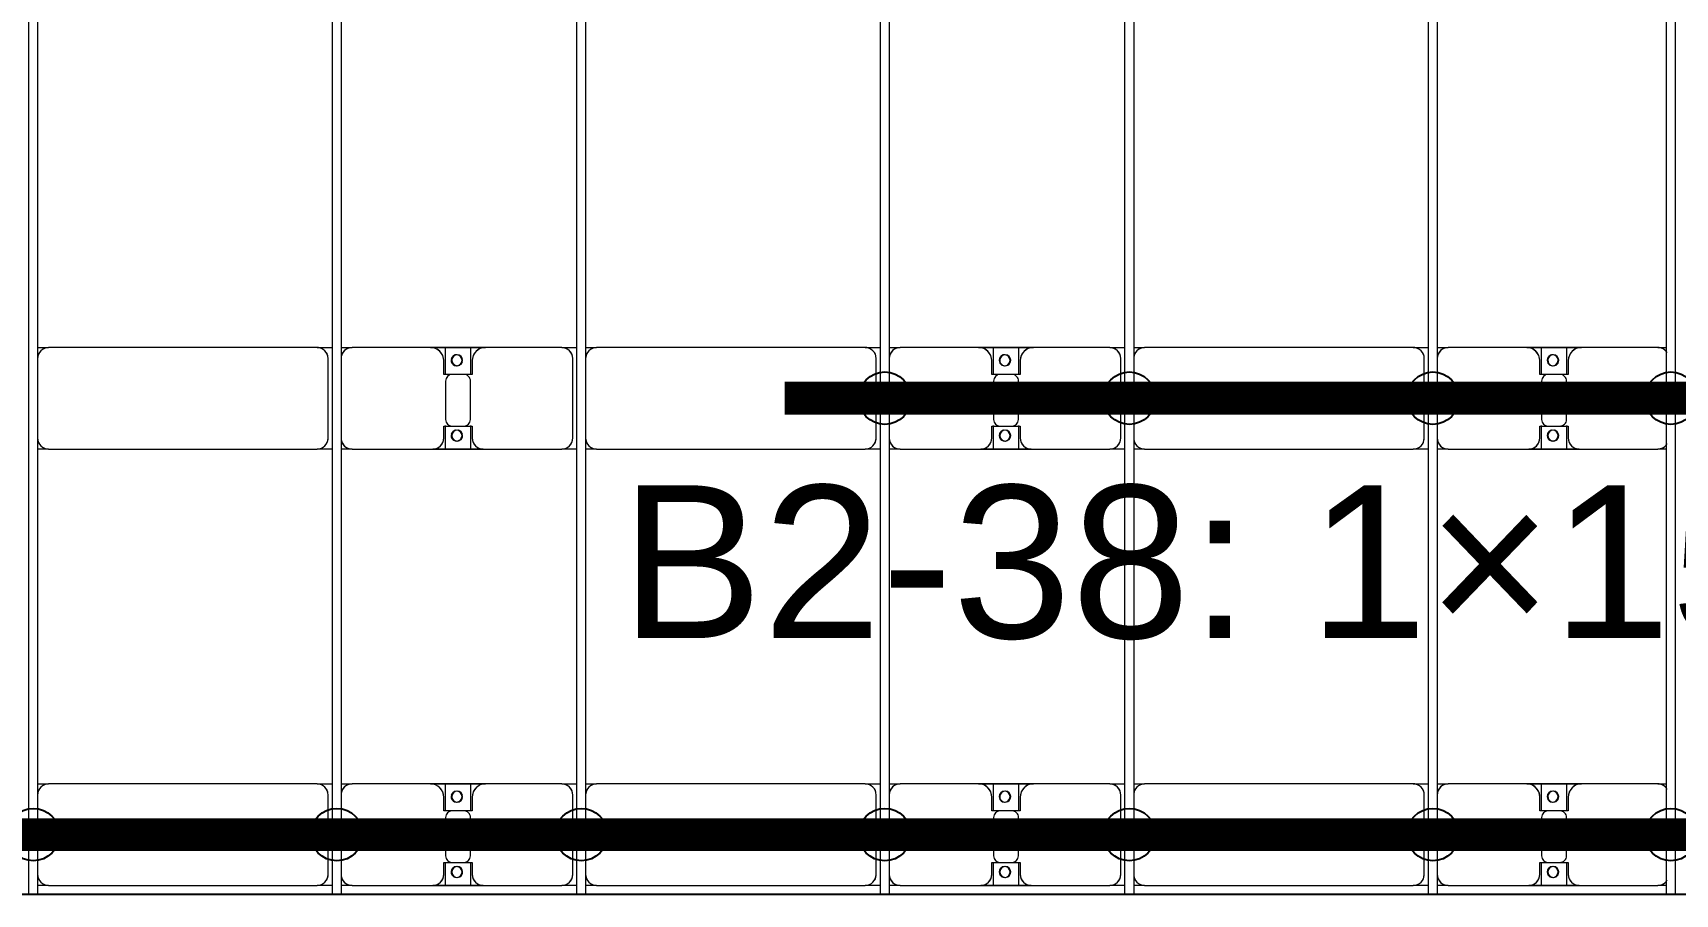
# Model space of a CAD drawing. Header units: millimetres. Extents: x -248177 to 167033, y 156986 to 268923.
# Drawn here: x -239125 to -231603, y 228459 to 232405 of the extents above; entities that cross this region are included whole.
import ezdxf

# ---------------------------------------------------------------- set-up
doc = ezdxf.new("R2010")
doc.units = ezdxf.units.MM
for name, color, linetype, lineweight in [('A-DETL-MBND', 5, 'Continuous', 9), ('A-GENM', 13, 'Continuous', 9), ('S-BEAM', 12, 'Continuous', 9)]:
    doc.layers.add(name, color=color, linetype=linetype, lineweight=lineweight)
doc.layers.add('GC-GHI CHU', color=2, linetype='Continuous')
doc.layers.add('GC-HOP 40x60 GIA CUONG', color=1, linetype='Continuous')
doc.styles.add('GC_VN', font='arial.ttf')

# ---------------------------------------------------------------- blocks, each defined once
blk = doc.blocks.new('Dai phao do pin - DẢI PHAO ĐỠ PIN-V34-BỐ TRÍ KHUNG KẾT CẤU BÈ PIN 02')
at = {"layer": 'A-DETL-MBND', "color": 8}
for p, q in [((-670.3, 241.6), (-620.3, 241.6)), ((-670.3, 241.6), (-620.3, 241.6)), ((610.3, 241.6), (-620.3, 241.6)), ((610.3, 241.6), (679.7, 241.6)), ((610.3, 241.6), (679.7, 241.6)), ((719.7, 241.6), (769.7, 241.6)), ((719.7, 241.6), (769.7, 241.6)), ((1129.7, 241.6), (769.7, 241.6)), ((1129.7, 241.6), (1312.2, 241.6)), ((1312.2, 241.6), (1129.7, 241.6)), ((1197.8, 241.6), (1380.3, 241.6)), ((1197.8, 116.2), (1197.8, 241.6)), ((1380.3, 241.6), (1197.8, 241.6)), ((1312.2, 241.6), (1312.2, 116.2)), ((1730.3, 241.6), (1380.3, 241.6)), ((1730.3, 241.6), (1799.7, 241.6)), ((1730.3, 241.6), (1799.7, 241.6)), ((1839.7, 241.6), (1889.7, 241.6)), ((1839.7, 241.6), (1889.7, 241.6)), ((3120.3, 241.6), (1889.7, 241.6)), ((3120.3, 241.6), (3189.7, 241.6)), ((3120.3, 241.6), (3189.7, 241.6)), ((3229.7, 241.6), (3279.7, 241.6)), ((3229.7, 241.6), (3279.7, 241.6)), ((3639.7, 241.6), (3279.7, 241.6)), ((3639.7, 241.6), (3822.2, 241.6)), ((3822.2, 241.6), (3639.7, 241.6)), ((3707.8, 241.6), (3890.3, 241.6)), ((3707.8, 116.2), (3707.8, 241.6)), ((3890.3, 241.6), (3707.8, 241.6)), ((3822.2, 241.6), (3822.2, 116.2)), ((4240.3, 241.6), (3890.3, 241.6)), ((4240.3, 241.6), (4309.7, 241.6)), ((4240.3, 241.6), (4309.7, 241.6)), ((4349.7, 241.6), (4399.7, 241.6)), ((4349.7, 241.6), (4399.7, 241.6)), ((5630.3, 241.6), (4399.7, 241.6)), ((5630.3, 241.6), (5699.7, 241.6)), ((5630.3, 241.6), (5699.7, 241.6)), ((5739.7, 241.6), (5789.7, 241.6)), ((5739.7, 241.6), (5789.7, 241.6)), ((6149.7, 241.6), (5789.7, 241.6)), ((6149.7, 241.6), (6332.2, 241.6)), ((6332.2, 241.6), (6149.7, 241.6)), ((6217.8, 241.6), (6400.3, 241.6)), ((6217.8, 116.2), (6217.8, 241.6)), ((6400.3, 241.6), (6217.8, 241.6)), ((6332.2, 241.6), (6332.2, 116.2)), ((6750.3, 241.6), (6400.3, 241.6)), ((6750.3, 241.6), (6789.7, 241.6)), ((6750.3, 241.6), (6789.7, 241.6)), ((660.3, -173.4), (660.3, 191.6)), ((1189.7, 118.2), (1189.7, 181.6)), ((1320.3, 181.6), (1320.3, 118.2)), ((1780.3, -173.4), (1780.3, 191.6)), ((3170.3, -173.4), (3170.3, 191.6)), ((3699.7, 118.2), (3699.7, 181.6)), ((3830.3, 181.6), (3830.3, 118.2)), ((4290.3, -173.4), (4290.3, 191.6)), ((5680.3, -173.4), (5680.3, 191.6)), ((6209.7, 118.2), (6209.7, 181.6)), ((6340.3, 181.6), (6340.3, 118.2)), ((1282.2, 118.2), (1189.7, 118.2)), ((1197.8, 88.2), (1197.8, -88.2)), ((1320.3, 118.2), (1227.8, 118.2)), ((1312.2, -88.2), (1312.2, 88.2)), ((3792.2, 118.2), (3699.7, 118.2)), ((3707.8, 88.2), (3707.8, -88.2)), ((3830.3, 118.2), (3737.8, 118.2)), ((3822.2, -88.2), (3822.2, 88.2)), ((6302.2, 118.2), (6209.7, 118.2)), ((6217.8, 88.2), (6217.8, -88.2)), ((6340.3, 118.2), (6247.8, 118.2)), ((6332.2, -88.2), (6332.2, 88.2)), ((1189.7, -173.4), (1189.7, -118.2)), ((1189.7, -118.2), (1282.2, -118.2)), ((1197.8, -223.4), (1197.8, -116.2)), ((1227.8, -118.2), (1320.3, -118.2)), ((1312.2, -116.2), (1312.2, -223.4)), ((1320.3, -118.2), (1320.3, -173.4)), ((3699.7, -173.4), (3699.7, -118.2)), ((3699.7, -118.2), (3792.2, -118.2)), ((3707.8, -223.4), (3707.8, -116.2)), ((3737.8, -118.2), (3830.3, -118.2)), ((3822.2, -116.2), (3822.2, -223.4)), ((3830.3, -118.2), (3830.3, -173.4)), ((6209.7, -173.4), (6209.7, -118.2)), ((6209.7, -118.2), (6302.2, -118.2)), ((6217.8, -223.4), (6217.8, -116.2)), ((6247.8, -118.2), (6340.3, -118.2)), ((6332.2, -116.2), (6332.2, -223.4)), ((6340.3, -118.2), (6340.3, -173.4)), ((-620.3, -223.4), (-670.3, -223.4)), ((-620.3, -223.4), (-670.3, -223.4)), ((-620.3, -223.4), (610.3, -223.4)), ((679.7, -223.4), (610.3, -223.4)), ((679.7, -223.4), (610.3, -223.4)), ((769.7, -223.4), (719.7, -223.4)), ((769.7, -223.4), (719.7, -223.4)), ((769.7, -223.4), (1139.7, -223.4)), ((1312.2, -223.4), (1139.7, -223.4)), ((1139.7, -223.4), (1312.2, -223.4)), ((1370.3, -223.4), (1197.8, -223.4)), ((1197.8, -223.4), (1370.3, -223.4)), ((1370.3, -223.4), (1730.3, -223.4)), ((1799.7, -223.4), (1730.3, -223.4)), ((1799.7, -223.4), (1730.3, -223.4)), ((1889.7, -223.4), (1839.7, -223.4)), ((1889.7, -223.4), (1839.7, -223.4)), ((1889.7, -223.4), (3120.3, -223.4)), ((3189.7, -223.4), (3120.3, -223.4)), ((3189.7, -223.4), (3120.3, -223.4)), ((3279.7, -223.4), (3229.7, -223.4)), ((3279.7, -223.4), (3229.7, -223.4)), ((3279.7, -223.4), (3649.7, -223.4)), ((3822.2, -223.4), (3649.7, -223.4)), ((3649.7, -223.4), (3822.2, -223.4)), ((3880.3, -223.4), (3707.8, -223.4)), ((3707.8, -223.4), (3880.3, -223.4)), ((3880.3, -223.4), (4240.3, -223.4)), ((4309.7, -223.4), (4240.3, -223.4)), ((4309.7, -223.4), (4240.3, -223.4)), ((4399.7, -223.4), (4349.7, -223.4)), ((4399.7, -223.4), (4349.7, -223.4)), ((4399.7, -223.4), (5630.3, -223.4)), ((5699.7, -223.4), (5630.3, -223.4)), ((5699.7, -223.4), (5630.3, -223.4)), ((5789.7, -223.4), (5739.7, -223.4)), ((5789.7, -223.4), (5739.7, -223.4)), ((5789.7, -223.4), (6159.7, -223.4)), ((6332.2, -223.4), (6159.7, -223.4)), ((6159.7, -223.4), (6332.2, -223.4)), ((6390.3, -223.4), (6217.8, -223.4)), ((6217.8, -223.4), (6390.3, -223.4)), ((6390.3, -223.4), (6750.3, -223.4)), ((6789.7, -223.4), (6750.3, -223.4)), ((6789.7, -223.4), (6750.3, -223.4))]:
    blk.add_line(p, q, dxfattribs=at)
for centre, radius, start, end in [((-620.3, 191.6), 50, 90, 180), ((-620.3, 191.6), 50, 105, 135), ((610.3, 191.6), 50, 360, 90), ((610.3, 191.6), 50, 60, 90), ((769.7, 191.6), 50, 90, 180), ((769.7, 191.6), 50, 105, 180), ((1129.7, 181.6), 60, 360, 90), ((1129.7, 181.6), 60, 360, 60), ((1380.3, 181.6), 60, 90, 180), ((1380.3, 181.6), 60, 120, 180), ((1730.3, 191.6), 50, 360, 90), ((1730.3, 191.6), 50, 360, 75), ((1889.7, 191.6), 50, 90, 180), ((1889.7, 191.6), 50, 105, 135), ((3120.3, 191.6), 50, 360, 90), ((3120.3, 191.6), 50, 60, 90), ((3279.7, 191.6), 50, 90, 180), ((3279.7, 191.6), 50, 105, 180), ((3639.7, 181.6), 60, 360, 90), ((3639.7, 181.6), 60, 360, 60), ((3890.3, 181.6), 60, 90, 180), ((3890.3, 181.6), 60, 120, 180), ((4240.3, 191.6), 50, 360, 90), ((4240.3, 191.6), 50, 360, 75), ((4399.7, 191.6), 50, 90, 180), ((4399.7, 191.6), 50, 105, 135), ((5630.3, 191.6), 50, 360, 90), ((5630.3, 191.6), 50, 60, 90), ((5789.7, 191.6), 50, 90, 180), ((5789.7, 191.6), 50, 105, 180), ((6149.7, 181.6), 60, 0, 90), ((6149.7, 181.6), 60, 0, 60), ((6400.3, 181.6), 60, 90, 180), ((6400.3, 181.6), 60, 120, 180), ((6750.3, 191.6), 50, 30, 90), ((6750.3, 191.6), 50, 30, 75), ((-620.3, 191.6), 50, 150, 180), ((610.3, 191.6), 50, 15, 30), ((1248.6, 183.2), 25, 360, 180), ((1248.6, 183.2), 25, 180, 0), ((1248.6, 183.2), 25, 360, 165), ((1251.4, 183.2), 25, 0, 180), ((1251.4, 183.2), 25, 90, 180), ((1251.4, 183.2), 25, 180, 360), ((1251.4, 183.2), 25, 180, 300), ((1248.6, 183.2), 25, 210, 360), ((1251.4, 183.2), 25, 15, 75), ((1251.4, 183.2), 25, 330, 345), ((1889.7, 191.6), 50, 150, 180), ((3120.3, 191.6), 50, 15, 30), ((3758.6, 183.2), 25, 0, 180), ((3758.6, 183.2), 25, 180, 0), ((3758.6, 183.2), 25, 0, 165), ((3761.4, 183.2), 25, 0, 180), ((3761.4, 183.2), 25, 90, 180), ((3761.4, 183.2), 25, 180, 0), ((3761.4, 183.2), 25, 180, 300), ((3758.6, 183.2), 25, 210, 0), ((3761.4, 183.2), 25, 15, 75), ((3761.4, 183.2), 25, 330, 345), ((4399.7, 191.6), 50, 150, 180), ((5630.3, 191.6), 50, 15, 30), ((6268.6, 183.2), 25, 0, 180), ((6268.6, 183.2), 25, 180, 0), ((6268.6, 183.2), 25, 0, 165), ((6271.4, 183.2), 25, 0, 180), ((6271.4, 183.2), 25, 90, 180), ((6271.4, 183.2), 25, 180, 0), ((6271.4, 183.2), 25, 180, 300), ((6268.6, 183.2), 25, 210, 0), ((6271.4, 183.2), 25, 15, 75), ((6271.4, 183.2), 25, 330, 345), ((1227.8, 88.2), 30, 90, 180), ((1282.2, 88.2), 30, 360, 90), ((3737.8, 88.2), 30, 90, 180), ((3792.2, 88.2), 30, 360, 90), ((6247.8, 88.2), 30, 90, 180), ((6302.2, 88.2), 30, 360, 90), ((1227.8, -88.2), 30, 180, 270), ((1248.6, -161.8), 25, 0, 180), ((1248.6, -161.8), 25, 105, 165), ((1251.4, -161.8), 25, 0, 180), ((1251.4, -161.8), 25, 105, 180), ((1248.6, -161.8), 25, 360, 75), ((1251.4, -161.8), 25, 15, 75), ((1282.2, -88.2), 30, 270, 360), ((3737.8, -88.2), 30, 180, 270), ((3758.6, -161.8), 25, 0, 180), ((3758.6, -161.8), 25, 105, 165), ((3761.4, -161.8), 25, 360, 180), ((3761.4, -161.8), 25, 105, 180), ((3758.6, -161.8), 25, 360, 75), ((3761.4, -161.8), 25, 15, 75), ((3792.2, -88.2), 30, 270, 360), ((6247.8, -88.2), 30, 180, 270), ((6268.6, -161.8), 25, 0, 180), ((6268.6, -161.8), 25, 105, 165), ((6271.4, -161.8), 25, 0, 180), ((6271.4, -161.8), 25, 105, 180), ((6268.6, -161.8), 25, 0, 75), ((6271.4, -161.8), 25, 15, 75), ((6302.2, -88.2), 30, 270, 0), ((-620.3, -173.4), 50, 180, 270), ((-620.3, -173.4), 50, 180, 210), ((-620.3, -173.4), 50, 240, 270), ((610.3, -173.4), 50, 270, 360), ((610.3, -173.4), 50, 285, 300), ((610.3, -173.4), 50, 330, 360), ((769.7, -173.4), 50, 180, 270), ((769.7, -173.4), 50, 180, 255), ((1139.7, -173.4), 50, 270, 360), ((1139.7, -173.4), 50, 285, 360), ((1248.6, -161.8), 25, 180, 0), ((1248.6, -161.8), 25, 195, 360), ((1251.4, -161.8), 25, 180, 0), ((1251.4, -161.8), 25, 180, 270), ((1251.4, -161.8), 25, 285, 345), ((1370.3, -173.4), 50, 180, 270), ((1370.3, -173.4), 50, 180, 255), ((1730.3, -173.4), 50, 270, 360), ((1730.3, -173.4), 50, 285, 360), ((1889.7, -173.4), 50, 180, 270), ((1889.7, -173.4), 50, 180, 210), ((1889.7, -173.4), 50, 240, 270), ((3120.3, -173.4), 50, 270, 360), ((3120.3, -173.4), 50, 285, 300), ((3120.3, -173.4), 50, 330, 360), ((3279.7, -173.4), 50, 180, 270), ((3279.7, -173.4), 50, 180, 255), ((3649.7, -173.4), 50, 270, 360), ((3649.7, -173.4), 50, 285, 0), ((3758.6, -161.8), 25, 180, 0), ((3758.6, -161.8), 25, 195, 360), ((3761.4, -161.8), 25, 180, 0), ((3761.4, -161.8), 25, 180, 270), ((3761.4, -161.8), 25, 285, 345), ((3880.3, -173.4), 50, 180, 270), ((3880.3, -173.4), 50, 180, 255), ((4240.3, -173.4), 50, 270, 360), ((4240.3, -173.4), 50, 285, 360), ((4399.7, -173.4), 50, 180, 270), ((4399.7, -173.4), 50, 180, 210), ((4399.7, -173.4), 50, 240, 270), ((5630.3, -173.4), 50, 270, 360), ((5630.3, -173.4), 50, 285, 300), ((5630.3, -173.4), 50, 330, 360), ((5789.7, -173.4), 50, 180, 270), ((5789.7, -173.4), 50, 180, 255), ((6159.7, -173.4), 50, 270, 0), ((6159.7, -173.4), 50, 285, 0), ((6268.6, -161.8), 25, 180, 0), ((6268.6, -161.8), 25, 195, 0), ((6271.4, -161.8), 25, 180, 0), ((6271.4, -161.8), 25, 180, 270), ((6271.4, -161.8), 25, 285, 345), ((6390.3, -173.4), 50, 180, 270), ((6390.3, -173.4), 50, 180, 255), ((6750.3, -173.4), 50, 270, 330), ((6750.3, -173.4), 50, 285, 330)]:
    blk.add_arc(centre, radius, start, end, dxfattribs=at)
blk = doc.blocks.new('Dai phao do pin - DẢI PHAO ĐỠ PIN-V35-BỐ TRÍ KHUNG KẾT CẤU BÈ PIN 02')
at = {"layer": 'A-DETL-MBND', "color": 8}
for p, q in [((-670.3, 241.6), (-620.3, 241.6)), ((-670.3, 241.6), (-620.3, 241.6)), ((610.3, 241.6), (-620.3, 241.6)), ((610.3, 241.6), (679.7, 241.6)), ((610.3, 241.6), (679.7, 241.6)), ((719.7, 241.6), (769.7, 241.6)), ((719.7, 241.6), (769.7, 241.6)), ((1129.7, 241.6), (769.7, 241.6)), ((1129.7, 241.6), (1312.2, 241.6)), ((1312.2, 241.6), (1129.7, 241.6)), ((1197.8, 241.6), (1380.3, 241.6)), ((1197.8, 116.2), (1197.8, 241.6)), ((1380.3, 241.6), (1197.8, 241.6)), ((1312.2, 241.6), (1312.2, 116.2)), ((1730.3, 241.6), (1380.3, 241.6)), ((1730.3, 241.6), (1799.7, 241.6)), ((1730.3, 241.6), (1799.7, 241.6)), ((1839.7, 241.6), (1889.7, 241.6)), ((1839.7, 241.6), (1889.7, 241.6)), ((3120.3, 241.6), (1889.7, 241.6)), ((3120.3, 241.6), (3189.7, 241.6)), ((3120.3, 241.6), (3189.7, 241.6)), ((3229.7, 241.6), (3279.7, 241.6)), ((3229.7, 241.6), (3279.7, 241.6)), ((3639.7, 241.6), (3279.7, 241.6)), ((3639.7, 241.6), (3822.2, 241.6)), ((3822.2, 241.6), (3639.7, 241.6)), ((3707.8, 241.6), (3890.3, 241.6)), ((3707.8, 116.2), (3707.8, 241.6)), ((3890.3, 241.6), (3707.8, 241.6)), ((3822.2, 241.6), (3822.2, 116.2)), ((4240.3, 241.6), (3890.3, 241.6)), ((4240.3, 241.6), (4309.7, 241.6)), ((4240.3, 241.6), (4309.7, 241.6)), ((4349.7, 241.6), (4399.7, 241.6)), ((4349.7, 241.6), (4399.7, 241.6)), ((5630.3, 241.6), (4399.7, 241.6)), ((5630.3, 241.6), (5699.7, 241.6)), ((5630.3, 241.6), (5699.7, 241.6)), ((5739.7, 241.6), (5789.7, 241.6)), ((5739.7, 241.6), (5789.7, 241.6)), ((6149.7, 241.6), (5789.7, 241.6)), ((6149.7, 241.6), (6332.2, 241.6)), ((6332.2, 241.6), (6149.7, 241.6)), ((6217.8, 241.6), (6400.3, 241.6)), ((6217.8, 116.2), (6217.8, 241.6)), ((6400.3, 241.6), (6217.8, 241.6)), ((6332.2, 241.6), (6332.2, 116.2)), ((6750.3, 241.6), (6400.3, 241.6)), ((6750.3, 241.6), (6789.7, 241.6)), ((6750.3, 241.6), (6789.7, 241.6)), ((660.3, -173.4), (660.3, 191.6)), ((1189.7, 118.2), (1189.7, 181.6)), ((1320.3, 181.6), (1320.3, 118.2)), ((1780.3, -173.4), (1780.3, 191.6)), ((3170.3, -173.4), (3170.3, 191.6)), ((3699.7, 118.2), (3699.7, 181.6)), ((3830.3, 181.6), (3830.3, 118.2)), ((4290.3, -173.4), (4290.3, 191.6)), ((5680.3, -173.4), (5680.3, 191.6)), ((6209.7, 118.2), (6209.7, 181.6)), ((6340.3, 181.6), (6340.3, 118.2)), ((1282.2, 118.2), (1189.7, 118.2)), ((1197.8, 88.2), (1197.8, -88.2)), ((1320.3, 118.2), (1227.8, 118.2)), ((1312.2, -88.2), (1312.2, 88.2)), ((3792.2, 118.2), (3699.7, 118.2)), ((3707.8, 88.2), (3707.8, -88.2)), ((3830.3, 118.2), (3737.8, 118.2)), ((3822.2, -88.2), (3822.2, 88.2)), ((6302.2, 118.2), (6209.7, 118.2)), ((6217.8, 88.2), (6217.8, -88.2)), ((6340.3, 118.2), (6247.8, 118.2)), ((6332.2, -88.2), (6332.2, 88.2)), ((1189.7, -173.4), (1189.7, -118.2)), ((1189.7, -118.2), (1282.2, -118.2)), ((1197.8, -223.4), (1197.8, -116.2)), ((1227.8, -118.2), (1320.3, -118.2)), ((1312.2, -116.2), (1312.2, -223.4)), ((1320.3, -118.2), (1320.3, -173.4)), ((3699.7, -173.4), (3699.7, -118.2)), ((3699.7, -118.2), (3792.2, -118.2)), ((3707.8, -223.4), (3707.8, -116.2)), ((3737.8, -118.2), (3830.3, -118.2)), ((3822.2, -116.2), (3822.2, -223.4)), ((3830.3, -118.2), (3830.3, -173.4)), ((6209.7, -173.4), (6209.7, -118.2)), ((6209.7, -118.2), (6302.2, -118.2)), ((6217.8, -223.4), (6217.8, -116.2)), ((6247.8, -118.2), (6340.3, -118.2)), ((6332.2, -116.2), (6332.2, -223.4)), ((6340.3, -118.2), (6340.3, -173.4)), ((-620.3, -223.4), (-670.3, -223.4)), ((-620.3, -223.4), (-670.3, -223.4)), ((-620.3, -223.4), (610.3, -223.4)), ((679.7, -223.4), (610.3, -223.4)), ((679.7, -223.4), (610.3, -223.4)), ((769.7, -223.4), (719.7, -223.4)), ((769.7, -223.4), (719.7, -223.4)), ((769.7, -223.4), (1139.7, -223.4)), ((1312.2, -223.4), (1139.7, -223.4)), ((1139.7, -223.4), (1312.2, -223.4)), ((1370.3, -223.4), (1197.8, -223.4)), ((1197.8, -223.4), (1370.3, -223.4)), ((1370.3, -223.4), (1730.3, -223.4)), ((1799.7, -223.4), (1730.3, -223.4)), ((1799.7, -223.4), (1730.3, -223.4)), ((1889.7, -223.4), (1839.7, -223.4)), ((1889.7, -223.4), (1839.7, -223.4)), ((1889.7, -223.4), (3120.3, -223.4)), ((3189.7, -223.4), (3120.3, -223.4)), ((3189.7, -223.4), (3120.3, -223.4)), ((3279.7, -223.4), (3229.7, -223.4)), ((3279.7, -223.4), (3229.7, -223.4)), ((3279.7, -223.4), (3649.7, -223.4)), ((3822.2, -223.4), (3649.7, -223.4)), ((3649.7, -223.4), (3822.2, -223.4)), ((3880.3, -223.4), (3707.8, -223.4)), ((3707.8, -223.4), (3880.3, -223.4)), ((3880.3, -223.4), (4240.3, -223.4)), ((4309.7, -223.4), (4240.3, -223.4)), ((4309.7, -223.4), (4240.3, -223.4)), ((4399.7, -223.4), (4349.7, -223.4)), ((4399.7, -223.4), (4349.7, -223.4)), ((4399.7, -223.4), (5630.3, -223.4)), ((5699.7, -223.4), (5630.3, -223.4)), ((5699.7, -223.4), (5630.3, -223.4)), ((5789.7, -223.4), (5739.7, -223.4)), ((5789.7, -223.4), (5739.7, -223.4)), ((5789.7, -223.4), (6159.7, -223.4)), ((6332.2, -223.4), (6159.7, -223.4)), ((6159.7, -223.4), (6332.2, -223.4)), ((6390.3, -223.4), (6217.8, -223.4)), ((6217.8, -223.4), (6390.3, -223.4)), ((6390.3, -223.4), (6750.3, -223.4)), ((6789.7, -223.4), (6750.3, -223.4)), ((6789.7, -223.4), (6750.3, -223.4))]:
    blk.add_line(p, q, dxfattribs=at)
for centre, radius, start, end in [((-620.3, 191.6), 50, 90, 180), ((-620.3, 191.6), 50, 105, 135), ((610.3, 191.6), 50, 360, 90), ((610.3, 191.6), 50, 60, 90), ((769.7, 191.6), 50, 90, 180), ((769.7, 191.6), 50, 105, 180), ((1129.7, 181.6), 60, 360, 90), ((1129.7, 181.6), 60, 1.8506, 60), ((1380.3, 181.6), 60, 90, 180), ((1380.3, 181.6), 60, 120, 178.15108), ((1730.3, 191.6), 50, 360, 90), ((1730.3, 191.6), 50, 360, 75), ((1889.7, 191.6), 50, 90, 180), ((1889.7, 191.6), 50, 105, 135), ((3120.3, 191.6), 50, 360, 90), ((3120.3, 191.6), 50, 60, 90), ((3279.7, 191.6), 50, 90, 180), ((3279.7, 191.6), 50, 105, 180), ((3639.7, 181.6), 60, 360, 90), ((3639.7, 181.6), 60, 1.8185, 60), ((3890.3, 181.6), 60, 90, 180), ((3890.3, 181.6), 60, 120, 178.18318), ((4240.3, 191.6), 50, 360, 90), ((4240.3, 191.6), 50, 360, 75), ((4399.7, 191.6), 50, 90, 180), ((4399.7, 191.6), 50, 105, 135), ((5630.3, 191.6), 50, 360, 90), ((5630.3, 191.6), 50, 60, 90), ((5789.7, 191.6), 50, 90, 180), ((5789.7, 191.6), 50, 105, 180), ((6149.7, 181.6), 60, 0, 90), ((6149.7, 181.6), 60, 1.7864, 60), ((6400.3, 181.6), 60, 90, 180), ((6400.3, 181.6), 60, 120, 178.21528), ((6750.3, 191.6), 50, 30, 90), ((6750.3, 191.6), 50, 30, 75), ((-620.3, 191.6), 50, 150, 180), ((610.3, 191.6), 50, 15, 30), ((1248.6, 183.2), 25, 360, 180), ((1248.6, 183.2), 25, 180, 0), ((1248.6, 183.2), 25, 0.7354, 165), ((1251.4, 183.2), 25, 0, 180), ((1251.4, 183.2), 25, 90, 179.26315), ((1251.4, 183.2), 25, 180, 360), ((1251.4, 183.2), 25, 180, 300), ((1248.6, 183.2), 25, 210, 360), ((1251.4, 183.2), 25, 15, 75), ((1251.4, 183.2), 25, 330, 345), ((1889.7, 191.6), 50, 150, 180), ((3120.3, 191.6), 50, 15, 30), ((3758.6, 183.2), 25, 0, 180), ((3758.6, 183.2), 25, 180, 0), ((3758.6, 183.2), 25, 0.65836, 165), ((3761.4, 183.2), 25, 0, 180), ((3761.4, 183.2), 25, 90, 179.34019), ((3761.4, 183.2), 25, 180, 0), ((3761.4, 183.2), 25, 180, 300), ((3758.6, 183.2), 25, 210, 0), ((3761.4, 183.2), 25, 15, 75), ((3761.4, 183.2), 25, 330, 345), ((4399.7, 191.6), 50, 150, 180), ((5630.3, 191.6), 50, 15, 30), ((6268.6, 183.2), 25, 0, 180), ((6268.6, 183.2), 25, 180, 0), ((6268.6, 183.2), 25, 0.58132, 165), ((6271.4, 183.2), 25, 0, 180), ((6271.4, 183.2), 25, 90, 179.41723), ((6271.4, 183.2), 25, 180, 0), ((6271.4, 183.2), 25, 180, 300), ((6268.6, 183.2), 25, 210, 0), ((6271.4, 183.2), 25, 15, 75), ((6271.4, 183.2), 25, 330, 345), ((1227.8, 88.2), 30, 90, 180), ((1282.2, 88.2), 30, 360, 90), ((3737.8, 88.2), 30, 90, 180), ((3792.2, 88.2), 30, 360, 90), ((6247.8, 88.2), 30, 90, 180), ((6302.2, 88.2), 30, 360, 90), ((1227.8, -88.2), 30, 180, 270), ((1248.6, -161.8), 25, 0, 180), ((1248.6, -161.8), 25, 105, 165), ((1251.4, -161.8), 25, 0, 180), ((1251.4, -161.8), 25, 105, 180), ((1248.6, -161.8), 25, 360, 75), ((1251.4, -161.8), 25, 15, 75), ((1282.2, -88.2), 30, 270, 360), ((3737.8, -88.2), 30, 180, 270), ((3758.6, -161.8), 25, 0, 180), ((3758.6, -161.8), 25, 105, 165), ((3761.4, -161.8), 25, 360, 180), ((3761.4, -161.8), 25, 105, 180), ((3758.6, -161.8), 25, 360, 75), ((3761.4, -161.8), 25, 15, 75), ((3792.2, -88.2), 30, 270, 360), ((6247.8, -88.2), 30, 180, 270), ((6268.6, -161.8), 25, 0, 180), ((6268.6, -161.8), 25, 105, 165), ((6271.4, -161.8), 25, 0, 180), ((6271.4, -161.8), 25, 105, 180), ((6268.6, -161.8), 25, 0, 75), ((6271.4, -161.8), 25, 15, 75), ((6302.2, -88.2), 30, 270, 0), ((-620.3, -173.4), 50, 180, 270), ((-620.3, -173.4), 50, 180, 210), ((-620.3, -173.4), 50, 240, 270), ((610.3, -173.4), 50, 270, 360), ((610.3, -173.4), 50, 285, 300), ((610.3, -173.4), 50, 330, 360), ((769.7, -173.4), 50, 180, 270), ((769.7, -173.4), 50, 180, 255), ((1139.7, -173.4), 50, 270, 360), ((1139.7, -173.4), 50, 285, 360), ((1248.6, -161.8), 25, 180, 0), ((1248.6, -161.8), 25, 195, 360), ((1251.4, -161.8), 25, 180, 0), ((1251.4, -161.8), 25, 180, 270), ((1251.4, -161.8), 25, 285, 345), ((1370.3, -173.4), 50, 180, 270), ((1370.3, -173.4), 50, 180, 255), ((1730.3, -173.4), 50, 270, 360), ((1730.3, -173.4), 50, 285, 360), ((1889.7, -173.4), 50, 180, 270), ((1889.7, -173.4), 50, 180, 210), ((1889.7, -173.4), 50, 240, 270), ((3120.3, -173.4), 50, 270, 360), ((3120.3, -173.4), 50, 285, 300), ((3120.3, -173.4), 50, 330, 360), ((3279.7, -173.4), 50, 180, 270), ((3279.7, -173.4), 50, 180, 255), ((3649.7, -173.4), 50, 270, 360), ((3649.7, -173.4), 50, 285, 0), ((3758.6, -161.8), 25, 180, 0), ((3758.6, -161.8), 25, 195, 360), ((3761.4, -161.8), 25, 180, 0), ((3761.4, -161.8), 25, 180, 270), ((3761.4, -161.8), 25, 285, 345), ((3880.3, -173.4), 50, 180, 270), ((3880.3, -173.4), 50, 180, 255), ((4240.3, -173.4), 50, 270, 360), ((4240.3, -173.4), 50, 285, 360), ((4399.7, -173.4), 50, 180, 270), ((4399.7, -173.4), 50, 180, 210), ((4399.7, -173.4), 50, 240, 270), ((5630.3, -173.4), 50, 270, 360), ((5630.3, -173.4), 50, 285, 300), ((5630.3, -173.4), 50, 330, 360), ((5789.7, -173.4), 50, 180, 270), ((5789.7, -173.4), 50, 180, 255), ((6159.7, -173.4), 50, 270, 0), ((6159.7, -173.4), 50, 285, 0), ((6268.6, -161.8), 25, 180, 0), ((6268.6, -161.8), 25, 195, 0), ((6271.4, -161.8), 25, 180, 0), ((6271.4, -161.8), 25, 180, 270), ((6271.4, -161.8), 25, 285, 345), ((6390.3, -173.4), 50, 180, 270), ((6390.3, -173.4), 50, 180, 255), ((6750.3, -173.4), 50, 270, 330), ((6750.3, -173.4), 50, 285, 330)]:
    blk.add_arc(centre, radius, start, end, dxfattribs=at)
blk = doc.blocks.new('Dầm C52 - Dầm C52-24591-BỐ TRÍ KHUNG KẾT CẤU BÈ PIN 02')
at = {"layer": 'S-BEAM', "color": 1}
for p, q in [((20809.3, 20), (26769.3, 20)), ((26769.3, -20), (20809.3, -20))]:
    blk.add_line(p, q, dxfattribs=at)
blk = doc.blocks.new('Dầm C52 - Hộp 40x60-25240-BỐ TRÍ KHUNG KẾT CẤU BÈ PIN 02')
at = {"layer": 'S-BEAM', "color": 3, "lineweight": 25}
blk.add_line((-146419.4, 20), (146419.4, 20), dxfattribs=at)
blk = doc.blocks.new('HOBANMONG_BEPIN 2_rvt-1-BỐ TRÍ KHUNG KẾT CẤU BÈ PIN 02')
at = {"layer": 'A-GENM', "lineweight": 9, "rotation": 0.0007586094741477002}
for name, p in [('Dai phao do pin - DẢI PHAO ĐỠ PIN-V35-BỐ TRÍ KHUNG KẾT CẤU BÈ PIN 02', (-238432.8, 230721.6)), ('Dai phao do pin - DẢI PHAO ĐỠ PIN-V34-BỐ TRÍ KHUNG KẾT CẤU BÈ PIN 02', (-238432.8, 228722.5))]:
    blk.add_blockref(name, p, dxfattribs=at)
at = {"layer": 'S-BEAM', "lineweight": 9}
for name, p, rotation in [('Dầm C52 - Dầm C52-24591-BỐ TRÍ KHUNG KẾT CẤU BÈ PIN 02', (-239122.8, 207649.8), 90.00075860989138), ('Dầm C52 - Dầm C52-24591-BỐ TRÍ KHUNG KẾT CẤU BÈ PIN 02', (-237732.8, 207649.8), 90.00075860989138), ('Dầm C52 - Dầm C52-24591-BỐ TRÍ KHUNG KẾT CẤU BÈ PIN 02', (-236612.8, 207649.8), 90.00075860989138), ('Dầm C52 - Dầm C52-24591-BỐ TRÍ KHUNG KẾT CẤU BÈ PIN 02', (-235222.8, 207649.8), 90.00075860989138), ('Dầm C52 - Dầm C52-24591-BỐ TRÍ KHUNG KẾT CẤU BÈ PIN 02', (-234102.8, 207649.8), 90.00075860989138), ('Dầm C52 - Dầm C52-24591-BỐ TRÍ KHUNG KẾT CẤU BÈ PIN 02', (-232712.8, 207649.9), 90.00075860989138), ('Dầm C52 - Dầm C52-24591-BỐ TRÍ KHUNG KẾT CẤU BÈ PIN 02', (-231622.8, 207649.9), 90.00075860989138), ('Dầm C52 - Hộp 40x60-25240-BỐ TRÍ KHUNG KẾT CẤU BÈ PIN 02', (-94734.9, 228441), 0.0007586094741477002)]:
    blk.add_blockref(name, p, dxfattribs=dict(at, rotation=rotation))

msp = doc.modelspace()

# ---------------------------------------------------------------- linework, layer by layer
at = {"layer": 'GC-HOP 40x60 GIA CUONG', "const_width": 150}
for points in [[(-235681.8, 230731.2), (-220681.8, 230731.2)], [(-240934, 228732), (-225934, 228732)]]:
    msp.add_lwpolyline(points, dxfattribs=at)
at = {"layer": 'GC-HOP 40x60 GIA CUONG'}
for centre in [(-235222.8, 230731.2), (-234102.8, 230731.2), (-232712.8, 230731.2), (-231622.8, 230731.2), (-239122.8, 228732), (-237732.8, 228732), (-236612.8, 228732), (-235222.8, 228732), (-234102.8, 228732), (-232712.8, 228732), (-231622.8, 228732)]:
    msp.add_circle(centre, 120, dxfattribs=at)

# ---------------------------------------------------------------- block references
at = {"lineweight": 5}
msp.add_blockref('HOBANMONG_BEPIN 2_rvt-1-BỐ TRÍ KHUNG KẾT CẤU BÈ PIN 02', (0, 0), dxfattribs=at)

# ---------------------------------------------------------------- texts
at = {"layer": 'GC-GHI CHU', "style": 'GC_VN'}
msp.add_text('B2-38: 1×15,0 m', height=700, dxfattribs=at).set_placement((-236434, 229632))

doc.saveas('drawing.dxf')
